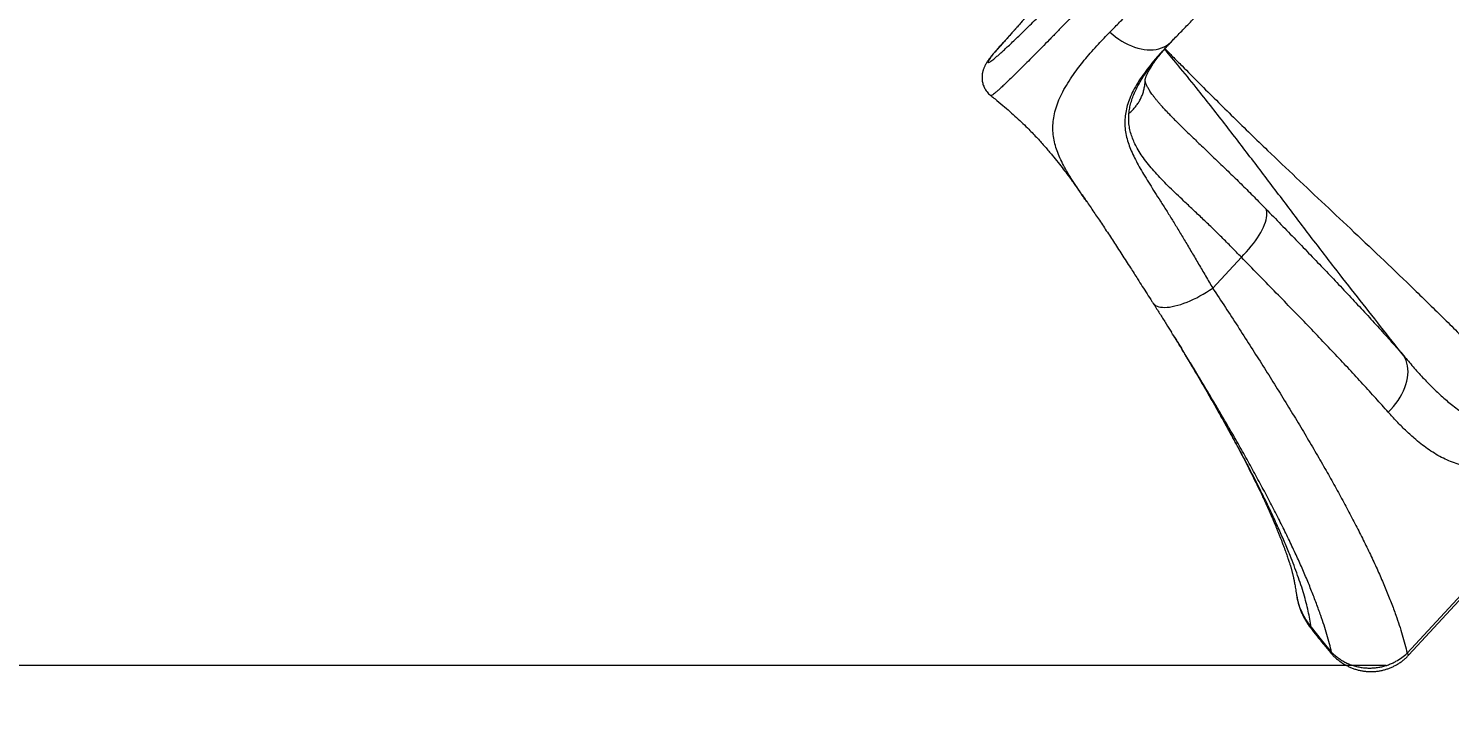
# Model space of a CAD drawing. Header units: millimetres. Extents: x -7720 to 6073, y -7402 to 5433.
# Drawn here: x -401 to 1476, y -4230 to -3311 of the extents above; entities that cross this region are included whole.
import ezdxf

# ---------------------------------------------------------------- set-up
doc = ezdxf.new("R2010")
doc.units = ezdxf.units.MM
for name, color, linetype in [('DIKOM_ОБЪЕКТ', 7, 'Continuous'), ('DIKOM_РАЗМЕР_ЗОНА', 7, 'Continuous'), ('DIKOM_РАЗМЕР_ОБЪЕКТА', 7, 'Continuous')]:
    doc.layers.add(name, color=color, linetype=linetype)
doc.styles.add('style1', font='arial.ttf', dxfattribs={"width": 0.8})
doc.dimstyles.new('1-50', dxfattribs={"dimtxt": 300, "dimasz": 200, "dimexe": 100, "dimexo": 0, "dimgap": 100, "dimtad": 1, "dimtxsty": 'style1', "dimcen": 200, "dimclrd": 7, "dimclre": 7, "dimclrt": 7, "dimadec": 1, "dimazin": 2, "dimtfac": 1, "dimtmove": 0, "dimatfit": 2, "dimfxl": 0, "dimlwd": 25, "dimlwe": 18, "dimarcsym": 0})

# ---------------------------------------------------------------- blocks, each defined once
blk = doc.blocks.new('*D0')
at = {"layer": 'Defpoints', "color": 0, "transparency": 16777216}
for p in [(-1165, 3934.1), (-6387.8, -4153.4), (1392.5, -4153.4)]:
    blk.add_point(p, dxfattribs=at)
at = {"layer": 'DIKOM_РАЗМЕР_ОБЪЕКТА', "color": 7, "lineweight": 18, "transparency": 16777216}
for p, q in [((-1165, 3934.1), (-6487.8, 3934.1)), ((1392.5, -4153.4), (-6487.8, -4153.4))]:
    blk.add_line(p, q, dxfattribs=at)
at = {"layer": 'DIKOM_РАЗМЕР_ОБЪЕКТА', "color": 7, "lineweight": 25, "transparency": 16777216}
blk.add_line((-6387.8, 3734.1), (-6387.8, -3953.4), dxfattribs=at)
at = {"layer": 'DIKOM_РАЗМЕР_ОБЪЕКТА', "color": 7, "transparency": 16777216}
for points in [[(-6421.2, 3734.1), (-6354.5, 3734.1), (-6387.8, 3934.1)], [(-6421.2, -3953.4), (-6354.5, -3953.4), (-6387.8, -4153.4)]]:
    blk.add_solid(points, dxfattribs=at)
at = {"layer": 'DIKOM_РАЗМЕР_ОБЪЕКТА', "color": 7, "transparency": 16777216, "insert": (-6641, -109.6), "char_height": 300, "attachment_point": 5, "rotation": 90, "style": 'style1'}
blk.add_mtext('8100', dxfattribs=at)
blk = doc.blocks.new('*D1')
at = {"layer": 'Defpoints', "color": 0, "transparency": 16777216}
for p in [(-3938.7, 77.3), (4572.7, -275.2), (4572.7, -6577.9)]:
    blk.add_point(p, dxfattribs=at)
at = {"layer": 'DIKOM_РАЗМЕР_ОБЪЕКТА', "color": 7, "lineweight": 18, "transparency": 16777216}
for p, q in [((-3938.7, 77.3), (-3938.7, -6677.9)), ((4572.7, -275.2), (4572.7, -6677.9))]:
    blk.add_line(p, q, dxfattribs=at)
at = {"layer": 'DIKOM_РАЗМЕР_ОБЪЕКТА', "color": 7, "lineweight": 25, "transparency": 16777216}
blk.add_line((-3738.7, -6577.9), (4372.7, -6577.9), dxfattribs=at)
at = {"layer": 'DIKOM_РАЗМЕР_ОБЪЕКТА', "color": 7, "transparency": 16777216}
for points in [[(-3738.7, -6544.6), (-3738.7, -6611.2), (-3938.7, -6577.9)], [(4372.7, -6544.6), (4372.7, -6611.2), (4572.7, -6577.9)]]:
    blk.add_solid(points, dxfattribs=at)
at = {"layer": 'DIKOM_РАЗМЕР_ОБЪЕКТА', "color": 7, "transparency": 16777216, "insert": (317, -6324.7), "char_height": 300, "attachment_point": 5, "style": 'style1'}
blk.add_mtext('8500', dxfattribs=at)
blk = doc.blocks.new('*D2')
at = {"layer": 'Defpoints', "color": 0, "transparency": 16777216}
for p in [(-2365.2, 5433), (-7269.6, -6016.1), (1801, -6016.1)]:
    blk.add_point(p, dxfattribs=at)
at = {"layer": 'DIKOM_РАЗМЕР_ЗОНА', "color": 7, "lineweight": 18, "transparency": 16777216}
for p, q in [((-2365.2, 5433), (-7369.6, 5433)), ((1801, -6016.1), (-7369.6, -6016.1))]:
    blk.add_line(p, q, dxfattribs=at)
at = {"layer": 'DIKOM_РАЗМЕР_ЗОНА', "color": 7, "lineweight": 25, "transparency": 16777216}
blk.add_line((-7269.6, 5233), (-7269.6, -5816.1), dxfattribs=at)
at = {"layer": 'DIKOM_РАЗМЕР_ЗОНА', "color": 7, "transparency": 16777216}
for points in [[(-7302.9, 5233), (-7236.2, 5233), (-7269.6, 5433)], [(-7302.9, -5816.1), (-7236.2, -5816.1), (-7269.6, -6016.1)]]:
    blk.add_solid(points, dxfattribs=at)
at = {"layer": 'DIKOM_РАЗМЕР_ЗОНА', "color": 7, "transparency": 16777216, "insert": (-7522.7, -291.5), "char_height": 300, "attachment_point": 5, "rotation": 90, "style": 'style1'}
blk.add_mtext('11500', dxfattribs=at)
blk = doc.blocks.new('*D3')
at = {"layer": 'Defpoints', "color": 0, "transparency": 16777216}
for p in [(-5938.7, -432.4), (6072.7, -1006.9), (6072.7, -7302.4)]:
    blk.add_point(p, dxfattribs=at)
at = {"layer": 'DIKOM_РАЗМЕР_ЗОНА', "color": 7, "lineweight": 18, "transparency": 16777216}
for p, q in [((-5938.7, -432.4), (-5938.7, -7402.4)), ((6072.7, -1006.9), (6072.7, -7402.4))]:
    blk.add_line(p, q, dxfattribs=at)
at = {"layer": 'DIKOM_РАЗМЕР_ЗОНА', "color": 7, "lineweight": 25, "transparency": 16777216}
blk.add_line((-5738.7, -7302.4), (5872.7, -7302.4), dxfattribs=at)
at = {"layer": 'DIKOM_РАЗМЕР_ЗОНА', "color": 7, "transparency": 16777216}
for points in [[(-5738.7, -7269.1), (-5738.7, -7335.8), (-5938.7, -7302.4)], [(5872.7, -7269.1), (5872.7, -7335.8), (6072.7, -7302.4)]]:
    blk.add_solid(points, dxfattribs=at)
at = {"layer": 'DIKOM_РАЗМЕР_ЗОНА', "color": 7, "transparency": 16777216, "insert": (67, -7049.3), "char_height": 300, "attachment_point": 5, "style": 'style1'}
blk.add_mtext('12000', dxfattribs=at)

msp = doc.modelspace()

# ---------------------------------------------------------------- linework, layer by layer
at = {"layer": 'DIKOM_ОБЪЕКТ', "color": 7, "linetype": 'Continuous', "lineweight": 15}
for p, q in [((888.242, -3328.573), (888.028, -3328.79)), ((1100.631, -3337.607), (1100.515, -3337.733)), ((1107.6, -3426.346), (1108.54, -3427.319)), ((996.807, -3540.117), (996.679, -3539.931)), ((1201.218, -3613.883), (1163.401, -3654.714)), ((1420.08, -4137.158), (1508.16, -4042.06)), ((1422.472, -4139.436), (1510.552, -4044.338)), ((1274.2, -4060.633), (1274.324, -4061.685))]:
    msp.add_line(p, q, dxfattribs=at)
at = {"layer": 'DIKOM_ОБЪЕКТ', "color": 7, "linetype": 'Continuous', "lineweight": 15, "flags": 128}
for points in [[(1027.612, -3316.319), (1031.352, -3319.592), (1035.229, -3322.665), (1039.225, -3325.524), (1043.319, -3328.154), (1047.49, -3330.541), (1051.717, -3332.674), (1055.98, -3334.542), (1060.255, -3336.134), (1064.522, -3337.444), (1068.759, -3338.464), (1072.945, -3339.19), (1077.058, -3339.618), (1081.078, -3339.745), (1084.985, -3339.57), (1088.758, -3339.096), (1092.378, -3338.324), (1095.828, -3337.258), (1099.089, -3335.904), (1102.146, -3334.267), (1104.982, -3332.358), (1107.584, -3330.184), (1108.772, -3329.024)], [(1201.218, -3613.883), (1204.687, -3610.358), (1208.038, -3606.76), (1211.257, -3603.107), (1214.325, -3599.417), (1217.229, -3595.708), (1219.953, -3591.999), (1222.484, -3588.309), (1224.809, -3584.655), (1226.916, -3581.058), (1228.795, -3577.533), (1230.437, -3574.099), (1231.834, -3570.774), (1232.977, -3567.574), (1233.862, -3564.514), (1234.485, -3561.61), (1234.841, -3558.877), (1234.93, -3556.329), (1234.751, -3553.977), (1234.304, -3551.835), (1233.593, -3549.912)], [(1084.475, -3674.116), (1085.109, -3674.998), (1086.423, -3676.347), (1088.024, -3677.498), (1089.902, -3678.443), (1092.05, -3679.178), (1094.456, -3679.699), (1097.107, -3680.004), (1099.992, -3680.09), (1103.095, -3679.959), (1106.401, -3679.61), (1109.892, -3679.045), (1113.553, -3678.267), (1117.364, -3677.279), (1121.306, -3676.088), (1125.359, -3674.698), (1129.504, -3673.117), (1133.719, -3671.353), (1137.983, -3669.414), (1142.275, -3667.31), (1146.573, -3665.052), (1150.856, -3662.651), (1155.103, -3660.119), (1159.291, -3657.469), (1163.401, -3654.714)], [(1395.186, -3818.572), (1398.784, -3814.919), (1402.173, -3811.111), (1405.333, -3807.167), (1408.248, -3803.111), (1410.903, -3798.962), (1413.282, -3794.744), (1415.374, -3790.48), (1417.166, -3786.192), (1418.649, -3781.903), (1419.815, -3777.638), (1420.658, -3773.418), (1421.173, -3769.267), (1421.358, -3765.207), (1421.211, -3761.26), (1420.733, -3757.448), (1419.927, -3753.79), (1418.797, -3750.307), (1417.349, -3747.018), (1415.592, -3743.939)], [(1274.324, -4061.685), (1274.331, -4061.739), (1275.837, -4068.866), (1278.066, -4076.07), (1280.944, -4083.068), (1283.554, -4088.239), (1286.507, -4093.232), (1289.858, -4098.105), (1293.545, -4102.743), (1293.545, -4102.743), (1293.545, -4102.743)], [(1293.56, -4102.83), (1293.56, -4102.83), (1306.751, -4119.622), (1320.481, -4136.004)]]:
    msp.add_lwpolyline(points, dxfattribs=at)
at = {"layer": 'DIKOM_ОБЪЕКТ', "color": 7, "linetype": 'Continuous', "lineweight": 15}
for centre, radius, start, end in [((1318.721, -4134.235), 2.496, 281.404093, 314.842727), ((1373.201, -4188.769), 69.724, 45.03566, 47.750145)]:
    msp.add_arc(centre, radius, start, end, dxfattribs=at)
for points, knots in [([(869.951, -3349.691), (869.266, -3350.755), (867.894, -3352.886), (866.934, -3354.848), (866.653, -3356.021), (866.974, -3356.488), (867.864, -3356.339), (869.348, -3355.556), (871.449, -3354.111), (874.177, -3351.992), (877.503, -3349.221), (881.384, -3345.835), (885.798, -3341.857), (890.714, -3337.318), (896.166, -3332.19), (902.203, -3326.425), (908.837, -3320.006), (916.072, -3312.93), (923.828, -3305.274), (932.008, -3297.134), (940.584, -3288.539), (949.524, -3279.524), (958.896, -3270.022), (968.777, -3259.954), (979.168, -3249.315), (990.066, -3238.11), (1001.347, -3226.464), (1012.886, -3214.507), (1024.656, -3202.267), (1036.629, -3189.777), (1048.886, -3176.952), (1061.523, -3163.69), (1074.533, -3149.997), (1087.903, -3135.887), (1101.479, -3121.52), (1115.796, -3106.331), (1130.855, -3090.311), (1146.644, -3073.468), (1162.675, -3056.322), (1178.911, -3038.908), (1195.317, -3021.266), (1210.895, -3004.469), (1225.61, -2988.563), (1239.447, -2973.573), (1253.217, -2958.621), (1267.027, -2943.592), (1280.85, -2928.512), (1294.664, -2913.407), (1308.307, -2898.451), (1321.623, -2883.816), (1334.598, -2869.52), (1347.222, -2855.574), (1359.595, -2841.868), (1371.808, -2828.302), (1383.832, -2814.904), (1395.64, -2801.706), (1407.094, -2788.86), (1418.07, -2776.506), (1428.561, -2764.653), (1438.566, -2753.304), (1448.163, -2742.372), (1457.419, -2731.778), (1466.303, -2721.557), (1474.789, -2711.736), (1482.777, -2702.433), (1490.175, -2693.751), (1496.987, -2685.692), (1503.223, -2678.243), (1508.938, -2671.343), (1514.169, -2664.943), (1518.886, -2659.078), (1523.067, -2653.771), (1526.661, -2649.088), (1529.629, -2645.078), (1531.984, -2641.732), (1533.742, -2639.031), (1534.926, -2636.946), (1535.536, -2635.47), (1535.548, -2634.63), (1534.952, -2634.438), (1533.759, -2634.891), (1532.174, -2635.868), (1530.448, -2637.095), (1529.267, -2638.013), (1528.677, -2638.472)], [0, 0, 0, 0, 0.01446512, 0.02896465, 0.04089645, 0.05283842, 0.06478007, 0.07671143, 0.08898953, 0.10127899, 0.11356856, 0.12584676, 0.13777937, 0.14972228, 0.16166512, 0.17359764, 0.18587792, 0.1981695, 0.21046107, 0.22274135, 0.2346549, 0.24657872, 0.25850249, 0.27041606, 0.28267439, 0.29494384, 0.3072133, 0.31947158, 0.33140563, 0.34334997, 0.35529427, 0.36722833, 0.37950904, 0.39180099, 0.40409307, 0.41637374, 0.43015954, 0.44395342, 0.45773919, 0.47182273, 0.4859147, 0.49999823, 0.51191569, 0.52384358, 0.53577142, 0.54768896, 0.5599529, 0.57222806, 0.58450312, 0.59676704, 0.60868444, 0.62061211, 0.63253977, 0.64445707, 0.65671967, 0.66899342, 0.68126721, 0.69352979, 0.70546268, 0.71740581, 0.72934899, 0.74128186, 0.75356124, 0.76585188, 0.77814245, 0.7904218, 0.802353, 0.8142946, 0.82623618, 0.83816736, 0.85044629, 0.8627365, 0.87502673, 0.88730573, 0.89922195, 0.91114856, 0.92307513, 0.93499126, 0.94725277, 0.95952527, 0.97179818, 0.98406022, 0.99202727, 1, 1, 1, 1]), ([(1579.431, -2634.736), (1579.447, -2634.737), (1579.661, -2634.754), (1579.5, -2635.404), (1578.876, -2636.767), (1577.526, -2638.917), (1575.55, -2641.739), (1572.949, -2645.221), (1569.752, -2649.333), (1565.984, -2654.043), (1561.627, -2659.378), (1556.638, -2665.387), (1551.002, -2672.088), (1544.712, -2679.489), (1537.836, -2687.508), (1530.459, -2696.047), (1522.606, -2705.08), (1514.312, -2714.569), (1505.518, -2724.58), (1496.152, -2735.196), (1486.207, -2746.421), (1475.686, -2758.252), (1464.708, -2770.556), (1453.405, -2783.181), (1441.809, -2796.096), (1429.951, -2809.266), (1417.741, -2822.793), (1405.081, -2836.785), (1391.975, -2851.236), (1378.437, -2866.132), (1364.619, -2881.303), (1350.682, -2896.574), (1336.653, -2911.915), (1322.562, -2927.296), (1308.303, -2942.833), (1293.764, -2958.646), (1278.963, -2974.718), (1263.919, -2991.027), (1248.804, -3007.385), (1233.026, -3024.435), (1216.604, -3042.149), (1199.576, -3060.485), (1182.486, -3078.853), (1165.375, -3097.209), (1148.287, -3115.503), (1132.243, -3132.644), (1117.248, -3148.632), (1103.284, -3163.493), (1089.53, -3178.101), (1075.883, -3192.566), (1062.373, -3206.856), (1049.027, -3220.94), (1036.003, -3234.651), (1023.453, -3247.828), (1011.388, -3260.462), (999.809, -3272.553), (988.616, -3284.204), (977.728, -3295.501), (967.178, -3306.408), (956.995, -3316.894), (947.298, -3326.835), (938.192, -3336.126), (929.678, -3344.766), (921.75, -3352.764), (914.344, -3360.183), (907.412, -3367.072), (900.986, -3373.397), (895.09, -3379.13), (889.796, -3384.201), (885.158, -3388.554), (881.168, -3392.202), (877.809, -3395.168), (875.051, -3397.476), (872.869, -3399.152), (871.35, -3400.102), (870.531, -3400.442), (870.437, -3400.224), (870.413, -3400.168)], [0, 0, 0, 0, 0.00102552, 0.01426454, 0.02788341, 0.04151482, 0.05514635, 0.06876526, 0.08202457, 0.0952954, 0.10856615, 0.12182539, 0.13547118, 0.1491295, 0.16278783, 0.17643355, 0.18969398, 0.20296596, 0.21623784, 0.22949835, 0.2431444, 0.2568029, 0.27046156, 0.2841076, 0.29735084, 0.31060556, 0.32386018, 0.33710342, 0.35073028, 0.36436959, 0.37800891, 0.39163571, 0.40488019, 0.41813609, 0.43139188, 0.44463633, 0.45826535, 0.47190685, 0.48554831, 0.4991774, 0.51449806, 0.52982749, 0.54514815, 0.56079966, 0.57646064, 0.59211214, 0.60537386, 0.61864706, 0.63192028, 0.64518197, 0.65882913, 0.67248882, 0.68614852, 0.69979564, 0.71303464, 0.72628508, 0.73953549, 0.7527745, 0.76639669, 0.78003139, 0.79366606, 0.80728829, 0.82054901, 0.83382123, 0.84709344, 0.86035415, 0.874002, 0.8876624, 0.90132285, 0.91497078, 0.92822692, 0.94149463, 0.95476219, 0.96801821, 0.98166145, 0.99531718, 1, 1, 1, 1]), ([(1027.612, -3316.319), (1031.352, -3312.5), (1038.837, -3304.858), (1050.557, -3292.833), (1062.611, -3280.423), (1075.13, -3267.488), (1088.101, -3254.04), (1101.514, -3240.088), (1115.214, -3225.788), (1129.043, -3211.309), (1142.97, -3196.681), (1156.967, -3181.935), (1171.139, -3166.961), (1185.596, -3151.64), (1200.322, -3135.987), (1215.297, -3120.02), (1230.351, -3103.924), (1245.313, -3087.877), (1260.16, -3071.906), (1274.87, -3056.038), (1289.55, -3040.156), (1304.314, -3024.138), (1319.136, -3008.009), (1333.991, -2991.795), (1348.708, -2975.683), (1363.114, -2959.866), (1377.19, -2944.362), (1390.926, -2929.189), (1404.435, -2914.221), (1417.818, -2899.348), (1431.045, -2884.601), (1444.089, -2870.011), (1456.796, -2855.749), (1469.825, -2841.076), (1483.063, -2826.107), (1496.454, -2810.904), (1504.883, -2801.277), (1509.096, -2796.466)], [0, 0, 0, 0, 0.02771564, 0.05545538, 0.0831952, 0.11091099, 0.13943205, 0.16797904, 0.19652624, 0.22504718, 0.25275893, 0.28049481, 0.30823033, 0.33594223, 0.36445711, 0.39299809, 0.42153876, 0.4500536, 0.47779094, 0.50555215, 0.5333136, 0.56105077, 0.58959545, 0.61816604, 0.64673676, 0.67528142, 0.70299003, 0.73072236, 0.75845465, 0.78616326, 0.81467506, 0.84321298, 0.87175113, 0.900263, 0.93350189, 0.96676117, 1, 1, 1, 1]), ([(1108.77, -3329.023), (1110.132, -3327.625), (1113.565, -3324.1), (1119.213, -3318.282), (1125.671, -3311.614), (1132.25, -3304.805), (1138.949, -3297.857), (1145.786, -3290.75), (1152.736, -3283.51), (1159.804, -3276.133), (1166.959, -3268.65), (1174.207, -3261.055), (1181.546, -3253.35), (1189.006, -3245.505), (1196.571, -3237.535), (1204.225, -3229.458), (1211.951, -3221.293), (1219.729, -3213.058), (1227.542, -3204.772), (1235.375, -3196.453), (1243.244, -3188.081), (1251.172, -3179.635), (1259.17, -3171.101), (1267.22, -3162.499), (1275.306, -3153.846), (1283.412, -3145.158), (1291.535, -3136.439), (1299.672, -3127.693), (1307.822, -3118.92), (1315.959, -3110.149), (1324.066, -3101.397), (1332.165, -3092.642), (1340.261, -3083.877), (1348.351, -3075.107), (1356.404, -3066.362), (1364.423, -3057.644), (1372.406, -3048.951), (1380.353, -3040.284), (1388.264, -3031.644), (1396.139, -3023.03), (1403.966, -3014.456), (1411.731, -3005.936), (1419.412, -2997.495), (1427.001, -2989.143), (1434.492, -2980.884), (1441.888, -2972.716), (1449.192, -2964.636), (1456.405, -2956.642), (1463.529, -2948.733), (1470.567, -2940.906), (1477.52, -2933.158), (1484.344, -2925.538), (1491.032, -2918.055), (1497.584, -2910.709), (1504.033, -2903.463), (1510.373, -2896.323), (1516.585, -2889.31), (1522.411, -2882.719), (1526.091, -2878.542), (1527.802, -2876.599)], [0, 0, 0, 0, 0.01171912, 0.0295367, 0.04724409, 0.06479822, 0.08251444, 0.10021071, 0.11790651, 0.13561677, 0.1533719, 0.17092456, 0.18857819, 0.20630732, 0.22408628, 0.24188907, 0.25968552, 0.27744289, 0.29513461, 0.31273481, 0.33022683, 0.34781199, 0.36549542, 0.38317336, 0.40086221, 0.41858079, 0.4362288, 0.45390053, 0.47162083, 0.48930555, 0.50687685, 0.52442357, 0.54211077, 0.55976346, 0.57739491, 0.59501826, 0.61264676, 0.63028971, 0.64796001, 0.66567096, 0.68343466, 0.70117887, 0.71890375, 0.73656984, 0.75419621, 0.77180117, 0.78940346, 0.80701878, 0.82466234, 0.84235313, 0.86010973, 0.87795258, 0.89554475, 0.9131993, 0.9309441, 0.94875362, 0.96660197, 0.98446288, 1, 1, 1, 1]), ([(916.491, -3296.372), (916.443, -3296.432), (916.161, -3296.784), (915.452, -3297.65), (914.34, -3298.989), (912.983, -3300.601), (911.411, -3302.446), (909.632, -3304.513), (907.662, -3306.782), (905.517, -3309.233), (903.21, -3311.852), (900.749, -3314.629), (898.135, -3317.563), (895.373, -3320.648), (892.473, -3323.873), (890.007, -3326.605), (888.481, -3328.287), (887.995, -3328.823)], [0, 0, 0, 0, 0.01295071, 0.0766815, 0.14422623, 0.21455379, 0.28679716, 0.3602815, 0.43450346, 0.50910272, 0.58364335, 0.65827644, 0.73376403, 0.80995819, 0.88671394, 0.96388395, 1, 1, 1, 1]), ([(917.893, -3294.769), (917.354, -3295.432), (916.276, -3296.757), (914.206, -3299.226), (911.802, -3302.046), (909.066, -3305.21), (906.059, -3308.652), (902.777, -3312.372), (899.208, -3316.39), (895.544, -3320.483), (891.886, -3324.548), (889.459, -3327.229), (888.242, -3328.573)], [0, 0, 0, 0, 0.10109581, 0.20219072, 0.30622099, 0.41025096, 0.5113494, 0.612445, 0.71648682, 0.82052694, 0.91001964, 1, 1, 1, 1]), ([(996.679, -3539.931), (995.349, -3537.997), (991.274, -3532.073), (985.061, -3522.9), (978.102, -3512.279), (971.809, -3502.089), (966.26, -3492.216), (961.541, -3482.585), (957.745, -3473.209), (954.848, -3463.786), (952.964, -3454.215), (952.192, -3444.437), (952.602, -3434.505), (954.258, -3424.348), (957.181, -3413.926), (961.358, -3403.262), (966.797, -3392.321), (973.459, -3381.092), (980.695, -3370.464), (988.185, -3360.498), (995.644, -3351.256), (1003.714, -3341.84), (1011.823, -3332.858), (1019.792, -3324.354), (1025.004, -3318.998), (1027.612, -3316.319)], [0, 0, 0, 0, 0.02142488, 0.06562075, 0.10982738, 0.15397933, 0.19974695, 0.24556248, 0.2913826, 0.337156, 0.38587555, 0.43462238, 0.48333887, 0.53317854, 0.58305219, 0.6328897, 0.68297718, 0.73310167, 0.78318921, 0.82176944, 0.86038177, 0.89899518, 0.9375769, 0.96877273, 1, 1, 1, 1]), ([(888.028, -3328.791), (887.63, -3329.231), (886.456, -3330.524), (884.571, -3332.616), (882.376, -3335.063), (880.262, -3337.437), (878.258, -3339.704), (876.379, -3341.847), (874.632, -3343.86), (873.031, -3345.729), (871.546, -3347.493), (870.128, -3349.213), (868.798, -3350.903), (867.848, -3352.195), (867.456, -3352.76), (867.332, -3352.94)], [0, 0, 0, 0, 0.03928559, 0.11560846, 0.19489298, 0.27505047, 0.35603822, 0.43784077, 0.52056093, 0.60485887, 0.69034087, 0.78168242, 0.88881188, 0.96450212, 1, 1, 1, 1]), ([(888.242, -3328.573), (886.712, -3330.265), (883.608, -3333.699), (879.542, -3338.269), (876.005, -3342.306), (873.141, -3345.649), (871.389, -3347.778), (870.402, -3349.046), (870.101, -3349.476), (869.951, -3349.691)], [0, 0, 0, 0, 0.16162016, 0.32798833, 0.48958468, 0.65578109, 0.8250932, 0.91254579, 1, 1, 1, 1]), ([(1100.515, -3337.733), (1099.314, -3339.025), (1094.773, -3343.915), (1087.45, -3352.266), (1078.841, -3362.742), (1071.049, -3373.155), (1064.175, -3383.509), (1058.33, -3393.807), (1053.757, -3403.727), (1050.445, -3413.283), (1048.304, -3422.514), (1047.253, -3431.764), (1047.351, -3441.057), (1048.576, -3450.44), (1050.824, -3459.667), (1053.968, -3468.791), (1057.846, -3477.863), (1062.446, -3487.128), (1067.739, -3496.734), (1073.666, -3506.756), (1080.157, -3517.249), (1087.069, -3528.152), (1094.439, -3539.685), (1102.186, -3551.932), (1110.271, -3564.92), (1118.534, -3578.428), (1127.007, -3592.615), (1135.734, -3607.433), (1144.784, -3622.819), (1153.998, -3638.558), (1160.268, -3649.33), (1163.401, -3654.714)], [0, 0, 0, 0, 0.01280673, 0.04845639, 0.08413009, 0.1197744, 0.15651418, 0.19328788, 0.23002298, 0.26426976, 0.29854846, 0.33279652, 0.3681527, 0.40354134, 0.43890369, 0.47205878, 0.50524963, 0.53844588, 0.57160875, 0.60576999, 0.63996247, 0.67415474, 0.70831552, 0.74413878, 0.78000007, 0.81586142, 0.85168434, 0.88874393, 0.92584119, 0.96293948, 1, 1, 1, 1]), ([(1052.728, -3423.907), (1053.021, -3421.545), (1053.606, -3416.82), (1055.349, -3409.637), (1057.722, -3402.328), (1060.793, -3394.881), (1064.524, -3387.298), (1069.267, -3378.931), (1075.198, -3369.745), (1082.45, -3359.711), (1090.601, -3349.44), (1098.264, -3340.38), (1103.484, -3334.647), (1105.433, -3332.505)], [0, 0, 0, 0, 0.08268497, 0.16542029, 0.24810671, 0.33253787, 0.41701888, 0.50145504, 0.60895235, 0.71653746, 0.82404957, 0.93428913, 1, 1, 1, 1]), ([(1074.112, -3381.204), (1074.126, -3380.897), (1074.152, -3380.312), (1074.2, -3379.815), (1074.252, -3379.396), (1074.372, -3378.696), (1074.602, -3377.705), (1074.952, -3376.488), (1075.427, -3375.094), (1076.017, -3373.587), (1076.761, -3371.877), (1077.712, -3369.895), (1078.878, -3367.664), (1080.272, -3365.195), (1081.905, -3362.494), (1083.788, -3359.572), (1085.928, -3356.437), (1088.33, -3353.099), (1090.891, -3349.709), (1093.645, -3346.218), (1096.62, -3342.581), (1099.967, -3338.64), (1102.736, -3335.457), (1104.444, -3333.57), (1104.849, -3333.121)], [0, 0, 0, 0, 0.0379472, 0.07229032, 0.10611178, 0.16203849, 0.21350592, 0.26220134, 0.31379653, 0.35617565, 0.40104958, 0.4464583, 0.49253329, 0.53935617, 0.58697493, 0.63540771, 0.68464287, 0.73464407, 0.78535158, 0.83094082, 0.87936093, 0.93081226, 0.98356414, 1, 1, 1, 1]), ([(1415.592, -3743.939), (1405.419, -3731.03), (1385.072, -3705.211), (1354.494, -3666.268), (1322.129, -3624.832), (1288.215, -3580.661), (1252.721, -3533.788), (1217.143, -3486.791), (1181.238, -3439.898), (1149.243, -3398.978), (1122.979, -3366.469), (1107.875, -3348.405), (1100.698, -3340.045), (1099.737, -3338.927)], [0, 0, 0, 0, 0.09723978, 0.19448388, 0.2917224, 0.40609299, 0.52048298, 0.63488392, 0.74927883, 0.86365404, 0.93622478, 0.99146974, 1, 1, 1, 1]), ([(1100.354, -3338.214), (1103.714, -3341.623), (1111.264, -3349.283), (1126.359, -3364.567), (1145.629, -3383.976), (1168.216, -3406.526), (1190.753, -3428.81), (1213.277, -3450.846), (1240.892, -3477.539), (1273.716, -3508.778), (1311.766, -3544.629), (1350.518, -3581.031), (1389.869, -3618.274), (1429.675, -3656.497), (1469.271, -3695.205), (1508.535, -3734.492), (1547.422, -3774.361), (1572.889, -3801.556), (1585.621, -3815.152)], [0, 0, 0, 0, 0.020469451, 0.045993736, 0.092485356, 0.138989799, 0.185511849, 0.23204011, 0.278551837, 0.356308477, 0.43406625, 0.511823444, 0.593177873, 0.674551472, 0.755929103, 0.837299471, 0.918656481, 1, 1, 1, 1]), ([(1100.634, -3337.61), (1101.079, -3337.126), (1102.872, -3335.175), (1105.591, -3332.311), (1107.948, -3329.892), (1108.802, -3329.016)], [0, 0, 0, 0, 0.17387557, 0.70090854, 1, 1, 1, 1]), ([(866.855, -3353.627), (866.836, -3353.656), (866.43, -3354.267), (865.483, -3355.739), (864.209, -3357.834), (863.135, -3359.776), (862.317, -3361.39), (861.611, -3362.927), (860.986, -3364.453), (860.428, -3366.006), (859.932, -3367.621), (859.498, -3369.342), (859.142, -3371.179), (858.88, -3373.156), (858.738, -3375.275), (858.746, -3377.548), (858.937, -3379.959), (859.343, -3382.48), (859.991, -3385.07), (860.898, -3387.682), (862.069, -3390.263), (863.551, -3392.848), (865.348, -3395.372), (867.47, -3397.733), (869.158, -3399.356), (870.179, -3400.103), (870.362, -3400.237)], [0, 0, 0, 0, 0.00535195, 0.11322548, 0.23897866, 0.31955199, 0.38463885, 0.43908761, 0.48550749, 0.52602514, 0.56224131, 0.59538598, 0.62716948, 0.65714417, 0.68649245, 0.71565692, 0.74486721, 0.7743138, 0.80405037, 0.83403313, 0.86418247, 0.89443006, 0.92779794, 0.96068054, 0.99296537, 1, 1, 1, 1]), ([(867.366, -3352.966), (867.182, -3353.173), (866.996, -3353.383), (866.862, -3353.627), (866.86, -3353.63)], [0, 0, 0, 0, 0.985007597, 1, 1, 1, 1]), ([(869.951, -3349.691), (869.784, -3349.871), (868.838, -3350.894), (868.031, -3352.03), (867.366, -3352.966)], [0, 0, 0, 0, 0.17679625, 1, 1, 1, 1]), ([(1052.728, -3423.907), (1052.876, -3423.78), (1054.368, -3422.504), (1057.074, -3419.958), (1060.618, -3416.047), (1063.817, -3411.852), (1066.651, -3407.386), (1069.064, -3402.71), (1071.055, -3397.809), (1072.597, -3392.726), (1073.603, -3387.544), (1074.09, -3383.687), (1074.094, -3381.586), (1074.095, -3381.204)], [0, 0, 0, 0, 0.011436229, 0.115198144, 0.218961521, 0.325521626, 0.432078119, 0.539644937, 0.64720658, 0.75789739, 0.868582596, 0.976147688, 1, 1, 1, 1]), ([(1107.578, -3426.367), (1106.929, -3425.704), (1104.868, -3423.598), (1101.658, -3420.21), (1097.977, -3416.234), (1094.619, -3412.482), (1091.563, -3408.94), (1088.803, -3405.608), (1086.327, -3402.481), (1084.124, -3399.555), (1082.181, -3396.827), (1080.488, -3394.298), (1079.084, -3392.051), (1077.94, -3390.082), (1076.98, -3388.298), (1076.169, -3386.642), (1075.515, -3385.152), (1075.02, -3383.865), (1074.661, -3382.768), (1074.46, -3382.018), (1074.325, -3381.404), (1074.264, -3381.052), (1074.218, -3380.743), (1074.188, -3380.295), (1074.176, -3380.114)], [0, 0, 0, 0, 0.02474553, 0.07863796, 0.13130621, 0.18283178, 0.23331097, 0.28285359, 0.33158676, 0.37965682, 0.42723004, 0.47450299, 0.52170479, 0.56301071, 0.60598795, 0.65265328, 0.69988268, 0.74821091, 0.79834525, 0.85134416, 0.88131005, 0.92439273, 0.96944702, 1, 1, 1, 1]), ([(870.321, -3400.282), (872.201, -3401.756), (877.531, -3405.936), (885.973, -3412.924), (895.489, -3421.102), (904.374, -3429.114), (912.697, -3436.969), (921.895, -3446.055), (931.749, -3456.349), (942.015, -3467.785), (951.068, -3478.466), (959.016, -3488.314), (965.946, -3497.237), (972.12, -3505.43), (977.535, -3512.791), (982.19, -3519.24), (986.086, -3524.717), (990.234, -3530.617), (993.735, -3535.644), (996.139, -3539.164), (996.795, -3540.125)], [0, 0, 0, 0, 0.03694058, 0.10473161, 0.16911364, 0.2305684, 0.28948245, 0.34615598, 0.43116641, 0.51159947, 0.58751232, 0.65288046, 0.71363773, 0.76910559, 0.81873436, 0.86208951, 0.89884032, 0.92874335, 0.98053584, 1, 1, 1, 1]), ([(1201.218, -3613.883), (1196.867, -3609.369), (1188.164, -3600.337), (1175.249, -3587.39), (1162.41, -3574.799), (1149.716, -3562.632), (1137.265, -3550.848), (1125.908, -3540.133), (1115.645, -3530.372), (1106.451, -3521.453), (1097.755, -3512.734), (1089.536, -3504.086), (1081.892, -3495.473), (1074.915, -3486.856), (1068.757, -3478.294), (1063.72, -3470.122), (1059.736, -3462.309), (1056.695, -3454.838), (1054.412, -3447.272), (1052.965, -3439.591), (1052.3, -3431.793), (1052.585, -3426.535), (1052.728, -3423.907)], [0, 0, 0, 0, 0.05658539, 0.1132061, 0.16979267, 0.22765399, 0.2855515, 0.34341355, 0.39167395, 0.43997759, 0.48827756, 0.53653208, 0.58639868, 0.63632824, 0.68624823, 0.73610089, 0.77954855, 0.82302234, 0.86646722, 0.91096768, 0.95550004, 1, 1, 1, 1]), ([(1108.54, -3427.319), (1109.216, -3428.022), (1113.215, -3432.176), (1121.073, -3439.944), (1132.041, -3450.655), (1144.28, -3462.395), (1157.731, -3475.258), (1172.424, -3489.349), (1187.429, -3503.847), (1202.673, -3518.766), (1218.076, -3534.065), (1228.423, -3544.633), (1233.593, -3549.912)], [0, 0, 0, 0, 0.01931715, 0.11424581, 0.20918807, 0.30406607, 0.4199031, 0.53592056, 0.65203037, 0.76814132, 0.88416129, 1, 1, 1, 1]), ([(996.671, -3539.937), (998.262, -3542.249), (1001.487, -3546.938), (1006.333, -3554.02), (1011.305, -3561.357), (1016.363, -3568.881), (1021.592, -3576.724), (1026.909, -3584.76), (1032.315, -3592.992), (1037.814, -3601.423), (1043.406, -3610.053), (1049.097, -3618.891), (1054.452, -3627.26), (1059.51, -3635.193), (1064.697, -3643.322), (1070.45, -3652.343), (1076.77, -3662.261), (1081.412, -3669.552), (1083.962, -3673.566), (1084.36, -3674.192)], [0, 0, 0, 0, 0.06050359, 0.12273025, 0.18194927, 0.24427415, 0.30666089, 0.36917055, 0.4318626, 0.49479563, 0.55802872, 0.62162255, 0.68563838, 0.73604284, 0.78719692, 0.85378424, 0.92060975, 0.98760651, 1, 1, 1, 1]), ([(1233.593, -3549.912), (1240.276, -3556.793), (1253.65, -3570.56), (1273.278, -3590.846), (1292.545, -3610.85), (1311.37, -3630.521), (1329.926, -3650.062), (1348.153, -3669.453), (1366.006, -3688.688), (1383.234, -3707.531), (1399.858, -3726), (1410.349, -3737.962), (1415.592, -3743.939)], [0, 0, 0, 0, 0.09830243, 0.19669787, 0.29512221, 0.39351404, 0.49181385, 0.59338185, 0.69505278, 0.79675887, 0.89843112, 1, 1, 1, 1]), ([(1395.186, -3818.572), (1389.761, -3812.476), (1378.906, -3800.277), (1361.752, -3781.448), (1344.004, -3762.244), (1325.642, -3742.649), (1306.51, -3722.468), (1286.608, -3701.681), (1265.959, -3680.281), (1244.813, -3658.501), (1223.258, -3636.4), (1208.562, -3621.386), (1201.218, -3613.883)], [0, 0, 0, 0, 0.098312365, 0.196716933, 0.295152807, 0.393558111, 0.491870837, 0.593429142, 0.695088488, 0.796782021, 0.898441376, 1, 1, 1, 1]), ([(1163.401, -3654.714), (1168.987, -3663.183), (1180.163, -3680.127), (1196.456, -3705.202), (1212.388, -3729.991), (1227.902, -3754.429), (1243.141, -3778.723), (1258.072, -3802.84), (1272.653, -3826.759), (1286.716, -3850.23), (1300.226, -3873.218), (1313.033, -3895.494), (1325.135, -3917.059), (1336.542, -3937.92), (1347.349, -3958.265), (1357.531, -3978.064), (1367.159, -3997.487), (1376.198, -4016.499), (1384.614, -4035.074), (1392.301, -4053.019), (1399.237, -4070.313), (1405.049, -4085.997), (1409.874, -4100.192), (1413.845, -4113.009), (1417.311, -4125.393), (1419.157, -4133.236), (1420.08, -4137.158)], [0, 0, 0, 0, 0.042135788, 0.084307032, 0.12649003, 0.168661229, 0.210797372, 0.254165311, 0.29757141, 0.3409905, 0.384396708, 0.427764568, 0.469924961, 0.51212036, 0.554327618, 0.59652321, 0.638683519, 0.682069316, 0.725493161, 0.768929847, 0.812353695, 0.855739567, 0.891746675, 0.927753622, 0.963876924, 1, 1, 1, 1]), ([(1084.433, -3674.107), (1085.068, -3675.105), (1088.381, -3680.311), (1094.264, -3689.599), (1101.806, -3701.565), (1106.64, -3709.321), (1108.93, -3712.997)], [0, 0, 0, 0, 0.07601203, 0.39662331, 0.71407639, 1, 1, 1, 1]), ([(1117.698, -3727.15), (1116.743, -3725.596), (1113.85, -3720.888), (1110.853, -3716.097), (1108.846, -3712.888)], [0, 0, 0, 0, 0.33014032, 1, 1, 1, 1]), ([(1112.048, -3718.011), (1112.324, -3718.455), (1113.161, -3719.804), (1114.607, -3722.142), (1116.329, -3724.936), (1117.976, -3727.616), (1119.548, -3730.182), (1121.162, -3732.826), (1122.813, -3735.54), (1124.366, -3738.103), (1125.639, -3740.21), (1126.571, -3741.756), (1127.257, -3742.898), (1127.509, -3743.315), (1127.602, -3743.469), (1127.582, -3743.429), (1127.578, -3743.421)], [0, 0, 0, 0, 0.04667576, 0.14206967, 0.248531, 0.34514103, 0.43095611, 0.5278264, 0.6353665, 0.73104635, 0.81380049, 0.87340702, 0.90361667, 0.94085169, 0.98877369, 1, 1, 1, 1]), ([(1320.481, -4136.004), (1319.584, -4132.225), (1317.79, -4124.666), (1314.388, -4112.669), (1310.504, -4100.225), (1305.855, -4086.479), (1300.422, -4071.449), (1294.083, -4055.033), (1287.146, -4038.1), (1279.602, -4020.641), (1271.353, -4002.463), (1262.392, -3983.56), (1252.75, -3963.962), (1242.518, -3943.847), (1231.721, -3923.245), (1220.496, -3902.391), (1208.873, -3881.313), (1196.888, -3860.037), (1184.442, -3838.357), (1171.564, -3816.3), (1158.151, -3793.672), (1144.196, -3770.446), (1130.689, -3748.206), (1121.707, -3733.65), (1117.698, -3727.15)], [0, 0, 0, 0, 0.03885413, 0.07770902, 0.11670963, 0.15571158, 0.20263221, 0.2495891, 0.29655116, 0.34349471, 0.39040406, 0.43860025, 0.4868381, 0.53508947, 0.5833267, 0.6315223, 0.67820923, 0.72493481, 0.7716731, 0.81839826, 0.86508479, 0.91312888, 0.96121494, 1, 1, 1, 1]), ([(1126.36, -3741.379), (1126.68, -3741.909), (1127.305, -3742.941), (1128.695, -3745.212), (1130.673, -3748.531), (1133.074, -3752.58), (1135.751, -3757.104), (1138.78, -3762.242), (1142.162, -3768), (1145.874, -3774.349), (1150.697, -3782.634), (1156.307, -3792.341), (1162.41, -3802.997), (1166.99, -3811.068), (1170.225, -3816.806), (1172.224, -3820.367), (1173.984, -3823.514), (1175.467, -3826.172), (1176.686, -3828.364), (1177.787, -3830.348), (1179.139, -3832.789), (1180.972, -3836.111), (1183.359, -3840.455), (1186.079, -3845.437), (1190.82, -3854.177), (1196.85, -3865.45), (1204.202, -3879.475), (1210.904, -3892.533), (1217.291, -3905.266), (1223.142, -3917.209), (1227.342, -3926.001), (1230.191, -3932.075), (1231.859, -3935.662), (1233.616, -3939.476), (1235.373, -3943.334), (1237.03, -3947.012), (1238.488, -3950.282), (1239.691, -3953.005), (1240.715, -3955.341), (1241.686, -3957.57), (1242.751, -3960.036), (1243.933, -3962.795), (1245.216, -3965.819), (1246.679, -3969.307), (1248.308, -3973.244), (1250.069, -3977.572), (1251.79, -3981.877), (1253.399, -3985.974), (1254.707, -3989.365), (1255.761, -3992.135), (1256.586, -3994.328), (1257.341, -3996.355), (1258.054, -3998.291), (1258.789, -4000.304), (1259.683, -4002.782), (1260.718, -4005.693), (1261.804, -4008.807), (1262.792, -4011.695), (1263.663, -4014.286), (1264.433, -4016.622), (1265.115, -4018.737), (1265.683, -4020.545), (1266.162, -4022.11), (1266.596, -4023.559), (1267.066, -4025.182), (1267.561, -4026.954), (1268.017, -4028.657), (1268.385, -4030.081), (1268.731, -4031.457), (1269.106, -4033), (1269.535, -4034.835), (1269.882, -4036.389), (1270.138, -4037.571), (1270.3, -4038.335), (1270.45, -4039.054), (1270.609, -4039.824), (1270.847, -4040.998), (1271.189, -4042.744), (1271.645, -4045.164), (1272.176, -4048.129), (1272.769, -4051.626), (1273.41, -4055.642), (1273.932, -4059.05), (1274.237, -4061.122), (1274.32, -4061.686)], [0, 0, 0, 0, 0.00595643, 0.01161271, 0.02010522, 0.02958089, 0.04033141, 0.05235683, 0.06632149, 0.08168339, 0.0981605, 0.12641293, 0.15264542, 0.17686184, 0.18662369, 0.19577333, 0.20372888, 0.2104647, 0.21598094, 0.2204547, 0.22567447, 0.23482508, 0.24625893, 0.2596534, 0.27404986, 0.31547454, 0.3499876, 0.38855747, 0.42410052, 0.45813894, 0.49208502, 0.50209494, 0.51285167, 0.52464007, 0.53699088, 0.5484464, 0.55888653, 0.56770081, 0.57421234, 0.58111586, 0.58902512, 0.59793841, 0.60783871, 0.61851015, 0.63223853, 0.64696968, 0.6620439, 0.67608238, 0.68922125, 0.69743763, 0.7052953, 0.71253839, 0.71913915, 0.72615954, 0.73439709, 0.74627973, 0.75830856, 0.76931927, 0.77931464, 0.78851394, 0.79731803, 0.80574753, 0.81224443, 0.81875039, 0.82653217, 0.83606378, 0.84536103, 0.85268258, 0.85818614, 0.86661263, 0.87632071, 0.88640501, 0.89065562, 0.89456812, 0.89814345, 0.90162332, 0.9061389, 0.91458174, 0.92540414, 0.93860357, 0.95417634, 0.97211744, 0.99241931, 1, 1, 1, 1]), ([(1293.545, -4102.743), (1292.928, -4099.254), (1291.695, -4092.281), (1289.528, -4081.55), (1286.958, -4070.484), (1283.848, -4058.969), (1280.024, -4046.869), (1275.6, -4034.281), (1270.821, -4021.39), (1265.214, -4007.049), (1258.675, -3991.172), (1251.076, -3973.658), (1242.905, -3955.685), (1234.17, -3937.263), (1224.537, -3917.684), (1213.966, -3896.91), (1202.414, -3874.908), (1190.292, -3852.46), (1177.629, -3829.597), (1164.457, -3806.347), (1150.787, -3782.699), (1138.497, -3761.721), (1130.584, -3748.489), (1127.543, -3743.403)], [0, 0, 0, 0, 0.04066886, 0.08127385, 0.12179747, 0.16224816, 0.20266666, 0.24308251, 0.28347271, 0.32382415, 0.37448116, 0.42504515, 0.47550124, 0.52583986, 0.57607621, 0.63204706, 0.68791813, 0.7436721, 0.79929081, 0.85476637, 0.91014215, 0.9654612, 1, 1, 1, 1]), ([(1415.592, -3743.939), (1419.721, -3748.833), (1427.987, -3758.627), (1440.596, -3772.685), (1453.493, -3786.093), (1466.768, -3798.643), (1478.501, -3808.495), (1488.529, -3815.99), (1496.728, -3821.453), (1505.206, -3826.317), (1513.262, -3830.115), (1520.832, -3832.951), (1527.872, -3834.917), (1535.163, -3836.17), (1541.813, -3836.525), (1547.716, -3836.196), (1552.798, -3835.436), (1558.358, -3834.039), (1563.707, -3832.022), (1568.759, -3829.435), (1573.067, -3826.725), (1576.913, -3823.818), (1580.277, -3820.839), (1583.097, -3818.038), (1584.815, -3816.073), (1585.621, -3815.152)], [0, 0, 0, 0, 0.08850897, 0.17714496, 0.2657551, 0.35425664, 0.44265292, 0.49236914, 0.54214688, 0.59188255, 0.64154065, 0.67868587, 0.71594102, 0.75311761, 0.79015513, 0.81411709, 0.83811447, 0.8620489, 0.89185145, 0.91251725, 0.93324347, 0.9538988, 0.96988567, 0.98587326, 1, 1, 1, 1]), ([(1612.279, -3844.178), (1610.815, -3845.628), (1606.905, -3849.503), (1600.298, -3855.454), (1592.474, -3861.851), (1584.512, -3867.69), (1576.449, -3872.942), (1568.338, -3877.537), (1560.223, -3881.482), (1552.204, -3884.752), (1543.527, -3887.611), (1534.268, -3889.809), (1524.514, -3891.157), (1515.068, -3891.547), (1505.302, -3891.015), (1495.269, -3889.422), (1485.014, -3886.676), (1475.123, -3882.981), (1465.524, -3878.426), (1456.171, -3873.091), (1447.036, -3867.04), (1438.125, -3860.356), (1428.355, -3852.236), (1417.761, -3842.482), (1406.368, -3830.986), (1398.913, -3822.709), (1395.186, -3818.572)], [0, 0, 0, 0, 0.0177812, 0.04749564, 0.07735125, 0.10721285, 0.13693684, 0.16718893, 0.1975534, 0.22794182, 0.25822604, 0.29774421, 0.3373969, 0.3770959, 0.4166776, 0.4645031, 0.51242738, 0.56038947, 0.60826638, 0.65668213, 0.70514143, 0.75361459, 0.80204902, 0.8680179, 0.93401945, 1, 1, 1, 1]), ([(1274.46, -4062.35), (1274.506, -4062.667), (1274.811, -4064.749), (1275.675, -4068.553), (1277.074, -4073.765), (1278.799, -4078.858), (1280.789, -4083.755), (1283.013, -4088.443), (1285.479, -4092.998), (1288.234, -4097.479), (1290.496, -4100.844), (1291.883, -4102.679), (1292.195, -4103.091)], [0, 0, 0, 0, 0.02140579, 0.14065988, 0.26045945, 0.38225887, 0.49998502, 0.61376132, 0.7290723, 0.84616097, 0.96546234, 1, 1, 1, 1]), ([(1293.535, -4102.797), (1293.075, -4103.056), (1292.448, -4103.412), (1292.385, -4103.335), (1292.369, -4103.314)], [0, 0, 0, 0, 0.732010747, 1, 1, 1, 1]), ([(1292.413, -4103.28), (1295.247, -4106.958), (1301.094, -4114.545), (1309.928, -4125.513), (1316.036, -4132.965), (1319.118, -4136.51), (1319.245, -4136.656)], [0, 0, 0, 0, 0.32520315, 0.67097171, 0.98644642, 1, 1, 1, 1]), ([(1293.545, -4102.743), (1293.546, -4102.762), (1293.548, -4102.786), (1293.537, -4102.795), (1293.535, -4102.797)], [0, 0, 0, 0, 0.7785895, 1, 1, 1, 1]), ([(1293.535, -4102.797), (1293.54, -4102.813), (1293.546, -4102.83), (1293.56, -4102.83), (1293.56, -4102.83)], [0, 0, 0, 0, 0.99856052, 1, 1, 1, 1]), ([(1319.237, -4136.666), (1320.089, -4137.644), (1321.998, -4139.833), (1325.252, -4142.976), (1328.929, -4146.131), (1332.832, -4149.034), (1336.917, -4151.663), (1341.13, -4153.979), (1345.453, -4155.986), (1349.885, -4157.691), (1354.45, -4159.098), (1359.11, -4160.188), (1363.783, -4160.941), (1368.442, -4161.366), (1373.086, -4161.474), (1377.754, -4161.265), (1382.427, -4160.733), (1387.021, -4159.883), (1391.497, -4158.73), (1395.849, -4157.291), (1400.117, -4155.555), (1404.292, -4153.517), (1408.306, -4151.205), (1412.125, -4148.643), (1415.755, -4145.855), (1419.188, -4142.789), (1421.431, -4140.633), (1422.46, -4139.447), (1422.473, -4139.432)], [0, 0, 0, 0, 0.03332391, 0.07459408, 0.11608999, 0.15775754, 0.19947717, 0.2408166, 0.28116265, 0.32183783, 0.36275189, 0.40379147, 0.44469523, 0.48426731, 0.52391538, 0.56393827, 0.60423217, 0.64464903, 0.68388011, 0.72289986, 0.76233906, 0.80215578, 0.84219901, 0.88124088, 0.92024064, 0.95966687, 0.99950245, 1, 1, 1, 1]), ([(1320.481, -4136.004), (1321.84, -4137.316), (1324.557, -4139.939), (1329.095, -4143.481), (1333.956, -4146.696), (1339.163, -4149.53), (1344.629, -4151.931), (1350.376, -4153.897), (1356.353, -4155.381), (1362.331, -4156.328), (1368.19, -4156.761), (1373.94, -4156.736), (1379.728, -4156.245), (1385.323, -4155.313), (1390.638, -4153.999), (1395.697, -4152.349), (1400.655, -4150.315), (1406.56, -4147.347), (1413.258, -4143.164), (1417.793, -4139.172), (1420.08, -4137.158)], [0, 0, 0, 0, 0.05254677, 0.1050935, 0.15915077, 0.2132075, 0.26778046, 0.3223538, 0.37866348, 0.4349739, 0.48621184, 0.53744937, 0.59013906, 0.64282856, 0.69031691, 0.73780583, 0.78644626, 0.83508578, 0.91682372, 1, 1, 1, 1])]:
    msp.add_open_spline(points, degree=3, knots=knots, dxfattribs=at)

# ---------------------------------------------------------------- dimensions: what is measured, and where the dimension line sits
at = {"layer": 'DIKOM_РАЗМЕР_ЗОНА'}
dim = msp.add_linear_dim(base=(-7269.562, -6016.09), p1=(-2365.162, 5433.022), p2=(1800.959, -6016.09), angle=90, text='11500', dimstyle='1-50', dxfattribs=at)
dim.commit()
dim.dimension.update_dxf_attribs({"geometry": '*D2', "text_midpoint": (-7269.562, -291.534), "dimtype": 160})
dim = msp.add_linear_dim(base=(6072.676, -7302.437), p1=(-5938.714, -432.437), p2=(6072.676, -1006.937), text='12000', dimstyle='1-50', dxfattribs=at)
dim.commit()
dim.dimension.update_dxf_attribs({"geometry": '*D3', "text_midpoint": (66.981, -7302.437), "dimtype": 160})
at = {"layer": 'DIKOM_РАЗМЕР_ОБЪЕКТА'}
dim = msp.add_linear_dim(base=(-6387.822, -4153.364), p1=(-1165.044, 3934.068), p2=(1392.523, -4153.364), angle=90, text='8100', dimstyle='1-50', dxfattribs=at)
dim.commit()
dim.dimension.update_dxf_attribs({"geometry": '*D0', "text_midpoint": (-6387.822, -109.648), "dimtype": 160})
dim = msp.add_linear_dim(base=(4572.676, -6577.897), p1=(-3938.714, 77.288), p2=(4572.676, -275.211), text='8500', dimstyle='1-50', dxfattribs=at)
dim.commit()
dim.dimension.update_dxf_attribs({"geometry": '*D1', "text_midpoint": (316.981, -6577.897), "dimtype": 160})

doc.saveas('drawing.dxf')
